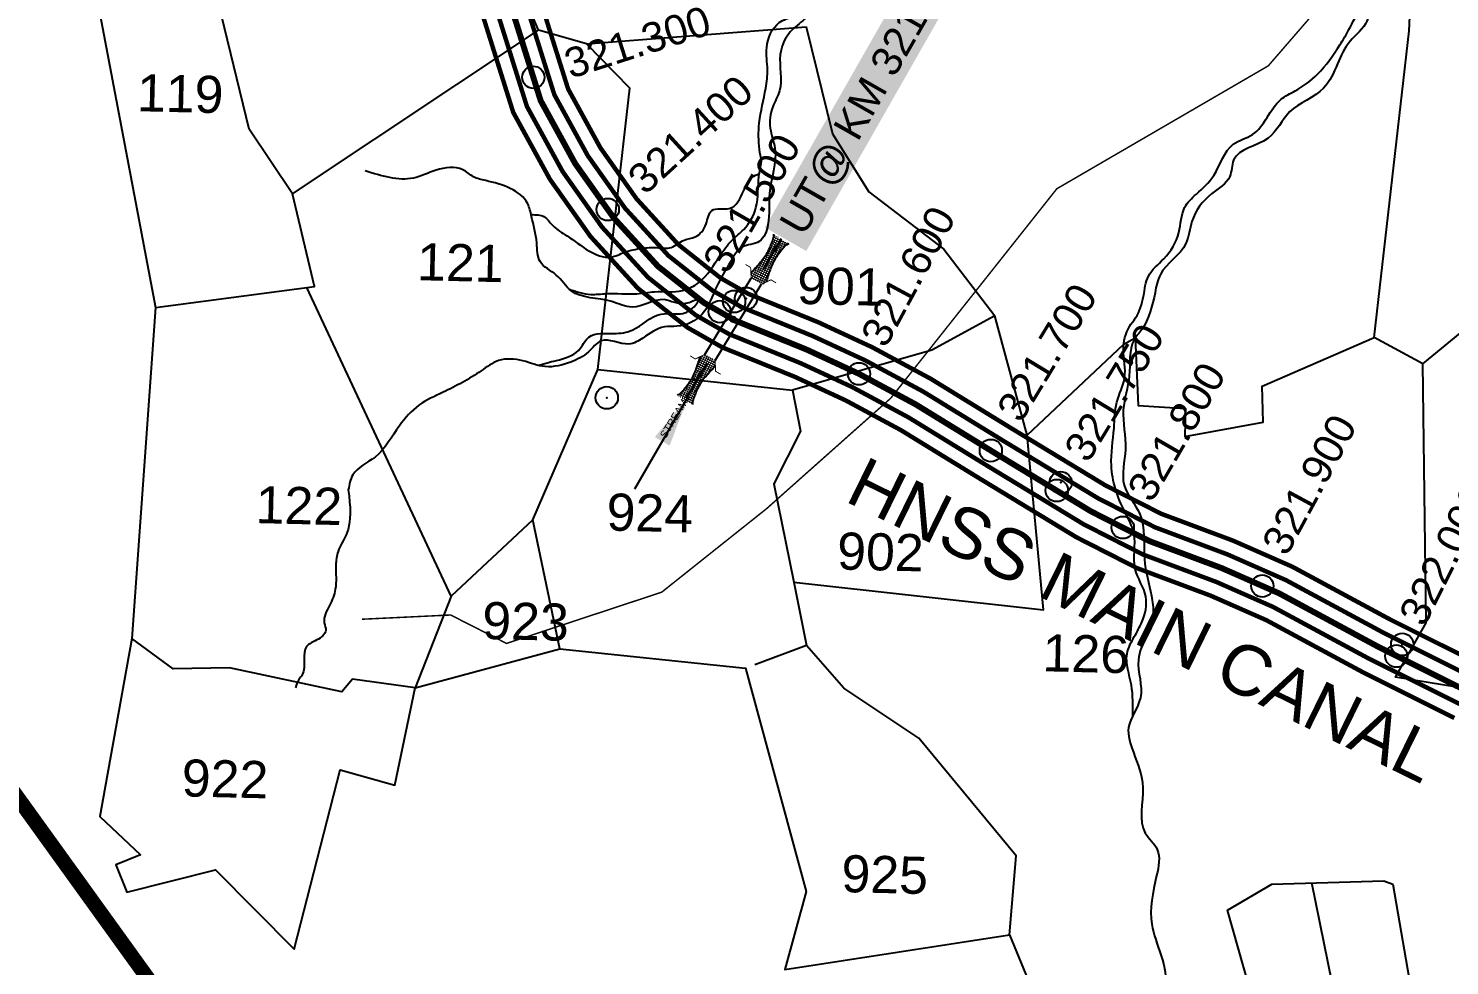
# Model space of a CAD drawing. Header units: feet. Extents: x 786471 to 797175, y 1568667 to 1582707.
# Drawn here: x 789635 to 790592, y 1570920 to 1571551 of the extents above; entities that cross this region are included whole.
import ezdxf
from ezdxf.enums import TextEntityAlignment as Align

# ---------------------------------------------------------------- set-up
doc = ezdxf.new("R2010")
doc.units = ezdxf.units.FT
doc.header["$LTSCALE"] = 15
doc.header["$MEASUREMENT"] = 0
doc.header["$PDMODE"] = 32
doc.header["$PDSIZE"] = 15
doc.linetypes.add('HIDDEN2', pattern=[0.1875, 0.125, -0.0625])
for name, color, linetype in [('CANAL1', 7, 'Continuous'), ('CSMark', 72, 'Continuous'), ('PLOT', 7, 'Continuous'), ('PLOT NO', 7, 'Continuous'), ('ROADS', 6, 'Continuous'), ('STRUCTURE', 5, 'Continuous'), ('TANKS-STREAM', 4, 'Continuous'), ('text2', 7, 'Continuous'), ('VILLAGE STONES', 240, 'Continuous')]:
    doc.layers.add(name, color=color, linetype=linetype)
doc.layers.add('VILLAGE BOUNDRY', color=5, linetype='HIDDEN2', lineweight=100)
doc.styles.get("Standard").update_dxf_attribs({"font": 'arial.ttf'})
doc.linetypes.add('DOTS', pattern='A,1e-06,-3,["●",Standard,S=3,R=0,X=-1.25,Y=-1.25],-3', length=6.000001)
doc.dimstyles.get("Standard").update_dxf_attribs({"dimtxt": 0.18, "dimasz": 35, "dimexe": 0.18, "dimexo": 0.0625, "dimgap": 0.09, "dimtad": 0, "dimtih": 1, "dimtoh": 1, "dimdec": 4, "dimzin": 0, "dimdsep": 46, "dimtxsty": 'Standard', "dimcen": 0.09, "dimadec": 0, "dimazin": 0, "dimtfac": 1, "dimtdec": 4, "dimtofl": 0, "dimtmove": 0, "dimatfit": 3, "dimfxl": 1, "dimtolj": 1, "dimtzin": 0, "dimarcsym": 0})

# ---------------------------------------------------------------- blocks, each defined once
blk = doc.blocks.new('UT')
at = {"layer": 'STRUCTURE'}
h = blk.add_hatch(dxfattribs=at)
h.set_pattern_fill('DASH', color=150, scale=7.999999999999998, angle=-39.62775206685995, style=0)
h.set_pattern_definition([(320.37224793314, (-4370.464045089087, -6260.881149863359), (1.408001531132492, 0.1324072820072919), [0.9999999999999998, -0.9999999999999998])])
h.paths.add_polyline_path([(765162.9675066409, 1700681.885966053), (765165.5706946704, 1700680.616418319), (765167.2115574566, 1700680.268093512), (765169.1204505624, 1700680.006090325), (765172.4158343371, 1700679.627599867), (765176.4119631688, 1700679.345266073), (765179.5041916154, 1700679.470832215), (765183.0623928958, 1700679.941976878), (765187.653863331, 1700680.880728189), (765188.8854408305, 1700681.172290679), (765193.0594222734, 1700682.222896261), (765196.0594222734, 1700680.222896261), (765196.0594222732, 1700672.222896261), (765193.059422273, 1700670.222896261), (765190.5057321201, 1700670.796857346), (765188.1290725247, 1700671.306258218), (765185.4941448105, 1700671.815650651), (765183.6163483107, 1700672.12764564), (765180.9986007552, 1700672.46166047), (765180.3290960666, 1700672.523134715), (765178.4873260654, 1700672.631123998), (765176.6762091704, 1700672.636509361), (765174.5831391418, 1700672.500406373), (765172.534028191, 1700672.254105192), (765170.4159507004, 1700671.954846333), (765168.4528082367, 1700671.66088667), (765166.101004961, 1700671.20675446), (765164.9649718658, 1700670.843101195), (765162.9701249787, 1700669.702226759)])
h.paths.add_polyline_path([(765259.0594222734, 1700682.22289626), (765256.0594222734, 1700680.22289626), (765256.0594222732, 1700672.22289626), (765259.0594222732, 1700670.22289626), (765261.9351070337, 1700670.954361328), (765264.4002490969, 1700671.550062475), (765266.3788792096, 1700671.989210923), (765269.093032495, 1700672.510050664), (765272.6518334274, 1700672.97822495), (765276.0687944656, 1700673.093904169), (765278.5781092133, 1700672.933545554), (765281.1683763347, 1700672.653460775), (765283.8680040132, 1700672.3279393), (765286.4420291914, 1700671.859000532), (765287.9990189318, 1700671.256817373), (765289.1513379057, 1700670.559826468), (765289.1487195679, 1700682.743565763), (765287.5893077053, 1700681.791647122), (765285.7373813264, 1700681.170064355), (765283.0007571635, 1700680.681356852), (765281.1888035367, 1700680.417637402), (765276.6898998322, 1700679.872435108), (765272.6690061819, 1700679.859315587), (765268.7030904231, 1700680.287947755), (765264.817948322, 1700680.971872088), (765261.162969874, 1700681.748857019)])
at = {"layer": 'STRUCTURE', "color": 150, "const_width": 0.6280741461245082}
for points in [[(765190.0594222734, 1700688.222896261), (765190.0594222734, 1700684.222896261), (765196.0594222734, 1700680.222896261), (765256.0594222734, 1700680.22289626), (765262.0594222734, 1700684.22289626), (765262.0594222734, 1700688.22289626)], [(765190.0594222732, 1700664.222896261), (765190.0594222732, 1700668.222896261), (765196.0594222732, 1700672.222896261), (765256.0594222732, 1700672.22289626), (765262.0594222732, 1700668.22289626), (765262.0594222732, 1700664.22289626)]]:
    blk.add_lwpolyline(points, dxfattribs=at)
at = {"layer": 'STRUCTURE', "color": 150}
for points in [[(765196.0594222734, 1700680.222896261), (765256.0594222734, 1700680.22289626)], [(765196.0594222732, 1700672.222896261), (765256.0594222732, 1700672.22289626)], [(765196.0594222732, 1700672.222896261), (765256.0594222732, 1700672.22289626)]]:
    blk.add_lwpolyline(points, dxfattribs=at)
at = {"layer": 'STRUCTURE', "color": 0}
blk.add_circle((765226.0594222733, 1700676.222896261), 1.88981828804203, dxfattribs=at)
at = {"layer": 'STRUCTURE', "color": 150}
for points in [[(765162.9675066409, 1700681.885966053), (765164.358628801, 1700681.068441708), (765167.8770977717, 1700680.169164927), (765171.232134209, 1700679.760402754), (765176.060009073, 1700679.351640581), (765184.7336071001, 1700680.250917361), (765193.0594222735, 1700682.222896261)], [(765289.1487195679, 1700682.743565763), (765287.7814574724, 1700681.886733643), (765284.290041913, 1700680.887563977), (765280.948015412, 1700680.383366718), (765276.1337485436, 1700679.837201234), (765267.4380478043, 1700680.488960477), (765259.0594222734, 1700682.22289626)], [(765162.9701249787, 1700669.702226759), (765164.3373870743, 1700670.559058879), (765167.8288026336, 1700671.558228544), (765171.1708291346, 1700672.062425803), (765175.985096003, 1700672.608591288), (765184.6807967423, 1700671.956832044), (765193.0594222732, 1700670.222896261)], [(765289.1513379057, 1700670.559826468), (765287.7602157457, 1700671.377350814), (765284.2417467749, 1700672.276627594), (765280.8867103376, 1700672.685389768), (765276.0588354736, 1700673.09415194), (765267.3852374465, 1700672.19487516), (765259.0594222731, 1700670.22289626)]]:
    blk.add_spline(points, degree=3, dxfattribs=at)
at = {"layer": 'STRUCTURE', "color": 0}
blk.add_text('STREAM', height=5, dxfattribs=at).set_placement((765148.2464563532, 1700675.806984554), align=Align.MIDDLE_CENTER)
for points in [[(765190.8848369633, 1700675.966282922), (765164.2099887003, 1700675.833849112)], [(765289.2568244911, 1700676.692727373), (765265.4033313843, 1700676.382461722)]]:
    blk.add_leader(points, dimstyle='Standard', override={"dimasz": 10, "dimgap": 0.09, "dimtad": 0}, dxfattribs=at)

msp = doc.modelspace()

# ---------------------------------------------------------------- linework, layer by layer
for p in [(790118, 1571369, 14), (790118, 1571369, 14), (790118, 1571369, 14), (790024.2361978388, 1571302.139039125, 14.14899525071939)]:
    msp.add_point(p)
at = {"linetype": 'HIDDEN2'}
msp.add_point((790118, 1571369, 14), dxfattribs=at)
at = {"layer": 'CANAL1', "color": 1, "const_width": 3}
for points in [[(789867.6462410076, 1572043.230159594), (789861.354555676, 1571991.052696038), (789854.6775604929, 1571932.788903776), (789856.6737940065, 1571882.886515864), (789862.8134476331, 1571842.863453047), (789879.0411007294, 1571787.012334708), (789906.2853521866, 1571690.145749112), (789937.1251824516, 1571571.030921557), (789961.1968722023, 1571494.402581571), (789985.9700451602, 1571449.228414808), (790013.1483113681, 1571410.909256864), (790045.1303549593, 1571375.911591048), (790078.5577255161, 1571349.455177449), (790102.0931283862, 1571336.047068217), (790150.8221662435, 1571316.262628239), (790185.0257287957, 1571300.411873764), (790222.3779329875, 1571280.294843071), (790275.2644063933, 1571247.804235518), (790340.5464411335, 1571208.184604578), (790381.5809722503, 1571187.303811794), (790430.8995223506, 1571168.869147485), (790468.4834639165, 1571152.327090033), (790533.4389029061, 1571117.287189672), (790595.1187469653, 1571086.463764218)], [(789907.4229521642, 1572038.975461527), (789901.0810163517, 1571986.381266603), (789894.7690151772, 1571931.302430225), (789896.5520113194, 1571886.730608076), (789901.9544780387, 1571851.513105913), (789917.5005469347, 1571798.007812912), (789944.9041187572, 1571700.574765808), (789975.5924993764, 1571582.044892783), (789998.1722062636, 1571510.166039489), (790019.9323667638, 1571470.486135712), (790044.3443483275, 1571436.067215457), (790072.4829212453, 1571405.275425411), (790100.9987180219, 1571382.706324071), (790119.5932710797, 1571372.113014923), (790166.7645294046, 1571352.961047841), (790202.9348107162, 1571336.198868536), (790242.3467560044, 1571314.97250907), (790296.1101926952, 1571281.943142395), (790360.0205446512, 1571243.155984982), (790397.7053237172, 1571223.979743866), (790445.9711392713, 1571205.938578715), (790486.0639150417, 1571188.292292227), (790551.8792707599, 1571152.788513908), (790613.0249965765, 1571122.232004722)]]:
    msp.add_lwpolyline(points, dxfattribs=at)
at = {"layer": 'CANAL1', "color": 5, "const_width": 3}
for points in [[(789877.5904187968, 1572042.166485077), (789871.2861708455, 1571989.884838684), (789864.700424164, 1571932.417285388), (789866.6433483347, 1571883.847538917), (789872.5987052345, 1571845.025866264), (789888.6559622807, 1571789.761204259), (789915.9400438293, 1571692.753003286), (789946.7420116828, 1571573.784414363), (789970.4407057177, 1571498.343446051), (789994.4606255611, 1571454.542845034), (790020.9473206082, 1571417.198746511), (790051.9684965304, 1571383.252549639), (790084.1679736426, 1571357.767964104), (790106.4681640596, 1571345.063554893), (790154.8077570337, 1571325.43723314), (790189.5029992758, 1571309.358622457), (790227.3701387433, 1571288.96425957), (790280.475852985, 1571256.338962227), (790345.4149670125, 1571216.927449679), (790385.6120601174, 1571196.472794812), (790434.6674265808, 1571178.136505292), (790472.8785766978, 1571161.318390581), (790538.0489948696, 1571126.162520731), (790599.5953093681, 1571095.405824344)], [(789897.478774375, 1572040.039136043), (789891.1494011845, 1571987.549123976), (789884.7461515061, 1571931.674048612), (789886.5824569912, 1571885.769585023), (789892.1692204373, 1571849.350692696), (789907.8856853833, 1571795.258943361), (789935.2494271146, 1571697.967511634), (789965.9756701452, 1571579.291399976), (789988.9283727483, 1571506.225175009), (790011.4417863629, 1571465.171705486), (790036.5453390877, 1571429.777725809), (790065.6447796737, 1571397.934466821), (790095.3884698955, 1571374.393537415), (790115.2182354063, 1571363.096528247), (790162.7789386143, 1571343.78644294), (790198.4575402361, 1571327.252119843), (790237.3545502507, 1571306.30309257), (790290.898746125, 1571273.408415673), (790355.1520187716, 1571234.413139881), (790393.6742358506, 1571214.810760848), (790442.2032350411, 1571196.671220908), (790481.6688022604, 1571179.300991679), (790547.2691787964, 1571143.913182849), (790608.5484341737, 1571113.289944596)]]:
    msp.add_lwpolyline(points, dxfattribs=at)
at = {"layer": 'CANAL1', "color": 1, "linetype": 'HIDDEN2', "ltscale": 5, "const_width": 4}
msp.add_lwpolyline([(789959.3365297244, 1571567.058915338), (789979.684539233, 1571502.28431053), (790002.951205962, 1571459.85727526), (790028.746329848, 1571423.48823616), (790058.806638102, 1571390.59350823), (790089.778221769, 1571366.08075076), (790110.843199733, 1571354.08004157), (790141.6719036315, 1571341.563302708), (790158.793347824, 1571334.61183804), (790193.9802697559, 1571318.30537115), (790232.362344497, 1571297.63367607), (790285.687299555, 1571264.87368895), (790327.2899660126, 1571239.625053583), (790350.283492892, 1571225.67029478), (790389.643147984, 1571205.64177783), (790438.435330811, 1571187.4038631), (790477.2736894791, 1571170.30969113), (790542.659086833, 1571135.03785179), (790556.1257883644, 1571128.308102759), (790604.0718717709, 1571104.34788447)], dxfattribs=at)
at = {"layer": 'CSMark', "color": 3}
for p in [(789974.7409172967, 1571518.021533235), (790024.8867698298, 1571428.929903734), (790100.2650771774, 1571360.106393593), (790194.0616237349, 1571318.261555784), (790282.8870818353, 1571266.593992255), (790327.3294849411, 1571239.690169689), (790371.765393651, 1571214.73903503), (790465.7573927382, 1571175.378431512), (790556.0351901026, 1571128.12680926)]:
    msp.add_point(p, dxfattribs=at)
at = {"layer": 'CSMark', "color": 2}
for p in [(790330, 1571245), (790560, 1571136)]:
    msp.add_point(p, dxfattribs=at)
at = {"layer": 'PLOT', "lineweight": -2}
for points in [[(790573.8077993713, 1571325.005772828), (790541.0551385726, 1571342.751890485), (790564.6859756784, 1571549.376938286), (790568.3743991606, 1571627.591518493), (790733.5595970952, 1571685.920681962), (790817.3651863714, 1571683.547629187), (790868.7633297335, 1571719.549206258), (790934.3063515739, 1571703.624896028)], [(789667.9404557791, 1571639.047930264), (789701.1296471747, 1571463.650691891), (789720.1715791906, 1571363.018463494), (789827.3043269267, 1571377.088748041), (789812.6095853663, 1571439.541780374), (789783.4533102288, 1571483.100138487), (789739.8696181738, 1571662.274705553)], [(791009.13518026, 1571034.147093701), (790972.0647580198, 1571034.882970705), (790958.8777892948, 1571047.80561152), (790888.3218631054, 1571033.914344274), (790732.1951525054, 1571024.476436572), (790686.1861243027, 1571079.909288741), (790618.6804476567, 1571103.577174858), (790555.5511635836, 1571114.006780333), (790576.1483932125, 1571150.565763212), (790573.8077993713, 1571325.005772828), (790645.6094725889, 1571383.915669135), (790700.4291777054, 1571435.534309818), (790809.2165651497, 1571492.449937615), (790822.0130376745, 1571564.524571636), (790879.2834420281, 1571591.633807571), (790943.4155549847, 1571616.136312512), (790981.6258006358, 1571650.081149554)], [(789812.6095853663, 1571439.541780374), (789978.1427196156, 1571549.812431343), (789951.0463409744, 1571614.415194528)], [(790018.1601463488, 1571321.284188973), (790030.5329902435, 1571429.789649437), (790039.7568363636, 1571510.679514293), (790010.6220532418, 1571540.472637643), (789978.1427196156, 1571549.812431343)], [(790010.6220532418, 1571540.472637643), (790158.5220882731, 1571552.010150265), (790176.2147454749, 1571479.999069673), (790200.8345178433, 1571440.873245563), (790251.2689107825, 1571402.142990552), (790285.617575158, 1571357.245893706)], [(789919.3737315449, 1571168.421369341), (789822.0811683838, 1571376.402764264)], [(789720.1715791906, 1571363.018463494), (789704.3738393144, 1571139.966138061), (789682.8313525894, 1571020.165685553), (789710.2492801243, 1570994.237977073), (789693.5926382771, 1570987.497456118), (789700.8498855429, 1570969.195659491), (789760.5934295111, 1570984.238608132), (789813.7408243995, 1570930.776222111), (789844.6830387103, 1571051.430191601), (789881.548853599, 1571041.153333355), (789895.2219468359, 1571106.742077955), (789853.0281293964, 1571112.700362343), (789845.6735880189, 1571104.088066147), (789770.1841729434, 1571120.185254905), (789732.2282714451, 1571119.449897503), (789704.3738393144, 1571139.966138061)], [(790150.1277232033, 1571177.875796627), (790318.3006809396, 1571159.379899622), (790307.427215211, 1571276.942300336), (790285.617575158, 1571357.245893706), (790243.1917107668, 1571334.116425024), (790149.2294928087, 1571307.146557466)], [(790307.427215211, 1571276.942300336), (790372.4519476527, 1571338.171906898), (790380.2332947685, 1571342.437005207), (790382.1925812709, 1571296.942122697), (790414.0264112268, 1571294.919381256), (790413.5732184047, 1571276.07024424), (790466.2430042243, 1571285.700822006), (790465.569378227, 1571310.025480876), (790541.0551385726, 1571342.751890485)], [(789974.4927543654, 1571219.830125019), (790018.1601463488, 1571321.284188973), (790149.2294928087, 1571307.146557466), (790154.6138859924, 1571279.551603315), (790136.7209689983, 1571244.276437019), (790150.1277232033, 1571177.875796627), (790158.8502000945, 1571135.197915781)], [(789992.6222885377, 1571132.964449109), (789974.4927543654, 1571219.830125019), (789919.3737315449, 1571168.421369341), (789895.2219468359, 1571106.742077955)], [(789895.2219468359, 1571106.742077955), (789992.6222885377, 1571132.964449109), (790117.6732605153, 1571120.070205202), (790158.5935448275, 1570969.673501327), (790144.2435577099, 1570917.086121568), (790295.45657034, 1570940.366728827), (790300.0338607328, 1570993.540103968), (790234.3298314452, 1571072.958906099), (790184.0037742422, 1571106.578211553), (790158.8502000945, 1571135.197915781), (790123.9008379615, 1571122.305460735)], [(790295.45657034, 1570940.366728827), (790335.8525057577, 1570842.222837562), (790365.0236897818, 1570834.33784857), (790403.6958244783, 1570847.775477439), (790459.9412198466, 1570894.314218811), (790442.2737934235, 1570956.997301081), (790472.1220974857, 1570974.503188826), (790547.6785146998, 1570976.877143758), (790553.5747099571, 1570974.540798727), (790566.8462869397, 1570897.819325534), (790606.1766752007, 1570892.680336874), (790637.201072541, 1570856.291581235), (790649.7772822793, 1570748.8738482), (790742.2103238353, 1570735.329574944), (790909.4115563206, 1570715.713312548), (791163.2787957215, 1570674.019011439)], [(790582.4008819035, 1570721.755581166), (790566.1977071929, 1570796.985032682), (790537.8003799663, 1570785.507230982), (790499.0098983593, 1570975.347993673)]]:
    msp.add_lwpolyline(points, dxfattribs=at)
at = {"layer": 'ROADS', "linetype": 'DOTS', "lineweight": -3, "ltscale": 0.25, "const_width": 1}
msp.add_lwpolyline([(789859.3699262101, 1571152.968495765), (789919.0526259711, 1571155.825195008), (789956.7237982617, 1571136.679962626), (790061.2066469096, 1571171.183309531), (790131.8398914725, 1571227.42232195), (790215.5003609076, 1571301.855295206), (790327.3791430899, 1571442.935607822), (790469.7743794871, 1571525.699783145), (790549.872364998, 1571618.190229979), (790640.2747872123, 1571663.110931077), (790741.7045672431, 1571704.661621419), (790845.6083449959, 1571782.095415301), (790917.1436035645, 1571810.852464196), (791054.8265653935, 1571999.933593968), (791165.146497513, 1572174.80345423)], dxfattribs=at)
at = {"layer": 'TANKS-STREAM', "lineweight": -2}
for points in [[(791559.7722377903, 1572187.480174573), (791548.7062318671, 1572192.034056668), (791538.0653855446, 1572198.765317969), (791516.7873375027, 1572227.337070304), (791511.8524658191, 1572236.591901488), (791508.9218634987, 1572259.789196103), (791492.9573533009, 1572254.776755546), (791479.7571972668, 1572252.396083158), (791472.119789911, 1572246.908900611), (791453.0728278063, 1572243.324434077), (791441.645877645, 1572239.821984323), (791423.4419715768, 1572227.933078426), (791408.964723237, 1572224.863558029), (791392.2620570561, 1572211.594746111), (791371.9965024844, 1572207.405269597), (791355.2604709704, 1572200.252904942), (791339.1034876873, 1572194.705520099), (791323.8975377587, 1572191.293929443), (791310.1878920394, 1572190.184445964), (791296.2418170618, 1572189.399104252), (791283.0353130777, 1572179.284037472), (791269.711430253, 1572179.24460905), (791256.2012857869, 1572171.475111929), (791245.0374491283, 1572156.454227082), (791229.6258532396, 1572145.976750088), (791217.345254877, 1572136.918565503), (791210.1399255513, 1572121.80250563), (791188.6142205439, 1572110.547183608), (791178.8403116257, 1572097.42651726), (791167.1724580338, 1572084.22556786), (791151.9878849313, 1572071.613007751), (791141.6338767909, 1572055.356335176), (791135.583037813, 1572045.024181714), (791117.631091943, 1572028.521917463), (791112.6487972797, 1572014.328626424), (791099.8309443673, 1572001.533343415), (791089.9426399036, 1571993.102574902), (791080.9444691619, 1571971.345182216), (791070.6564593064, 1571955.974359549), (791060.0439396803, 1571950.988094954), (791049.0939407633, 1571940.365377881), (791042.6563560553, 1571924.392745006), (791037.7143012475, 1571920.830789832), (791022.4860324488, 1571908.496604279), (791004.088816655, 1571898.657656997), (790973.1723835205, 1571872.151392659), (790956.2851961408, 1571868.041686325), (790945.397120834, 1571858.304358759), (790922.4306599982, 1571843.051684279), (790907.9465462941, 1571831.465691098), (790890.1970058793, 1571818.345263083), (790868.547078841, 1571807.771161685), (790858.872168641, 1571794.779332143), (790832.0647035304, 1571780.909029331), (790811.0032412187, 1571764.320344755), (790789.2421903288, 1571745.490616656), (790768.3671461925, 1571736.638511337), (790733.1013638993, 1571708.97992729), (790718.8652677526, 1571707.709448143), (790696.1054165327, 1571687.61352645), (790654.9071420557, 1571675.857583285), (790637.6347426751, 1571666.340201125), (790615.7107092993, 1571652.393618468), (790601.9662722568, 1571639.453270524), (790574.194788126, 1571629.646777824), (790562.8773962524, 1571615.517148127), (790557.7016427172, 1571608.150678207), (790552.62444544, 1571591.886253444), (790544.3960992428, 1571581.003786334), (790538.4123814756, 1571566.009859565), (790536.255931566, 1571555.856557446), (790524.8377932525, 1571542.241807574), (790516.3484915136, 1571526.995807775), (790507.0519614464, 1571510.676857637), (790484.1737752566, 1571494.684453434), (790469.6240360948, 1571476.921111061), (790446.4597991938, 1571462.163627092), (790443.8661197727, 1571451.199660593), (790431.566847144, 1571439.488734897), (790418.3672233026, 1571420.938759175), (790414.2762658836, 1571405.992758449), (790397.0987495778, 1571385.210577564), (790393.4922934823, 1571372.923055229), (790384.5225087495, 1571348.1378679), (790379.4246242613, 1571341.11999626), (790376.1292107626, 1571316.823009486), (790372.130552117, 1571294.020192949), (790373.5524288405, 1571267.367744262), (790372.699773174, 1571243.380178099), (790383.27775155, 1571223.808839367), (790386.4130293728, 1571193.378208025), (790391.0679859614, 1571168.706365362), (790392.1617428917, 1571156.648860612), (790382.3026292499, 1571125.702778302), (790383.6182925204, 1571100.007324488), (790375.680600352, 1571080.053283786), (790378.8893016613, 1571063.527102349), (790385.2207338489, 1571039.642642996), (790386.9689622573, 1571008.969525719), (790394.997911172, 1570997.919343901), (790394.5735285558, 1570980.268477231), (790391.2997571147, 1570947.508308072), (790397.4345969551, 1570926.940084241), (790400.646346406, 1570899.385827657), (790396.3833867689, 1570882.9309647), (790392.2951962944, 1570850.742418968)], [(790128.5242317064, 1571461.253568106), (790127.1066764711, 1571469.291518296), (790126.9595888222, 1571487.173703256), (790131.2779511311, 1571510.715932726), (790132.4409509286, 1571523.087516264), (790131.9362229579, 1571538.09468907), (790140.4477274129, 1571554.821884009), (790150.0777746184, 1571559.204161997), (790162.5441781952, 1571566.723881751), (790174.7735239686, 1571577.930945186), (790190.7015899335, 1571580.143103719), (790207.7492263534, 1571580.886817945), (790237.9441566265, 1571588.235058752), (790252.2106103366, 1571593.370964775), (790263.606619229, 1571599.152682004), (790272.6738234502, 1571604.125103033), (790282.5856982734, 1571608.212299736), (790300.0949093765, 1571616.153850581), (790310.8791703332, 1571620.508563746), (790324.2524501431, 1571624.51235121), (790345.2511968348, 1571633.523595873), (790351.3185752252, 1571645.777448775), (790365.2491233953, 1571656.926643175), (790371.7309774555, 1571661.685823143), (790377.283943978, 1571665.592122247), (790387.9028642998, 1571669.982637837), (790401.6578777469, 1571670.25794187), (790419.0012078839, 1571668.426973384), (790438.3993964802, 1571667.960579627), (790457.0864805821, 1571662.990995603), (790477.8729132531, 1571661.55772155), (790487.2407188462, 1571664.362393905), (790506.8957021106, 1571671.382226373), (790524.4898219309, 1571671.565226156), (790540.9768334178, 1571667.735034355), (790571.6419575756, 1571664.977749814), (790583.9678729908, 1571664.681395855), (790578.143874463, 1571674.719097198), (790556.2499153395, 1571680.699287153), (790542.7133165606, 1571689.508257637), (790530.5509448976, 1571692.392087376), (790508.7875076185, 1571699.615597286), (790484.8051192545, 1571702.818039641), (790472.1721824368, 1571707.161585334), (790452.206477623, 1571709.257547961), (790430.0136003369, 1571711.205114886), (790417.1784129137, 1571715.553523322), (790400.6287107767, 1571716.759392457), (790370.9250821917, 1571717.473561559), (790351.4221227985, 1571721.982284305), (790322.0666847486, 1571739.189602743), (790312.9140476222, 1571753.751032981), (790289.0432951116, 1571761.59661925), (790279.4962680321, 1571776.571419804), (790271.8779058603, 1571787.662169281), (790257.8061658787, 1571791.030402387), (790241.1099826746, 1571791.907190744), (790227.4815733772, 1571796.880688767), (790205.0423573207, 1571797.0163105), (790182.9400947869, 1571794.315870766), (790158.6114494216, 1571799.950524214), (790139.8827032918, 1571803.026652407), (790123.0935274409, 1571811.106049253), (790107.0789709791, 1571817.752841781), (790091.0486141631, 1571840.559254071), (790088.7840595493, 1571865.340390547), (790085.0290710531, 1571877.348158273), (790060.6894823721, 1571899.344444794), (790049.0961106714, 1571904.875032108), (790033.0427247366, 1571909.906834232), (790020.757974855, 1571915.532216321), (789997.3621157919, 1571917.912780788), (789981.741944811, 1571924.146016984), (789965.5639672166, 1571932.41266266), (789944.7910745308, 1571939.217599645), (789927.7854920295, 1571946.696181565), (789909.0130638608, 1571947.955492057), (789895.1387219186, 1571951.117035124), (789878.3111590602, 1571942.215747004), (789847.250428177, 1571935.503163148)], [(790378.4455465383, 1571088.019664219), (790377.5575067188, 1571108.5120362), (790374.664603469, 1571129.705301986), (790379.5598605741, 1571141.24191188), (790384.6567371449, 1571151.074180779), (790387.2567449246, 1571168.250610509), (790380.1705824429, 1571186.87382367), (790379.2851653604, 1571210.689508848), (790373.0771074219, 1571225.406840486), (790364.0782876207, 1571256.472793849), (790365.8997771713, 1571281.680184856), (790367.7770274446, 1571299.116696969), (790373.0372677752, 1571315.743570162), (790372.2721921677, 1571334.457509426), (790376.294779573, 1571350.142947427), (790380.3952090634, 1571355.933679057), (790385.780731968, 1571370.622042071), (790389.0165193769, 1571384.03912588), (790399.3615590846, 1571395.697461453), (790409.5876420718, 1571413.444708545), (790413.4356720409, 1571430.28682), (790421.3343923893, 1571439.358041539), (790433.0216645063, 1571451.777922213), (790446.2423279634, 1571472.893104142), (790459.1132846522, 1571479.463327576), (790478.236358923, 1571503.030227484), (790487.9119315706, 1571508.88346144), (790503.0148767314, 1571520.162920476), (790518.0564913247, 1571539.91116922), (790524.1278962961, 1571550.084623259), (790531.3852395405, 1571565.521798407), (790542.0350704557, 1571589.87387159), (790546.9841258951, 1571597.428379176), (790555.4306795158, 1571616.744252004), (790564.455527743, 1571628.044798327), (790574.1591164148, 1571635.610041279), (790584.112202565, 1571641.985938089), (790593.2263973835, 1571646.5297037), (790602.8697695349, 1571651.060560092), (790607.2387784378, 1571656.512231578), (790584.4173954255, 1571654.679479918), (790569.6450821996, 1571657.151621387), (790548.0159882839, 1571660.846733473), (790530.797757352, 1571660.731565128), (790515.5276460933, 1571664.538640876), (790502.6884793025, 1571659.290618754), (790475.983576481, 1571650.142408242), (790462.7801354903, 1571651.782826331), (790448.814914753, 1571654.764525655), (790440.6609577123, 1571656.417364259), (790414.9485900757, 1571659.276428172), (790401.5351800309, 1571660.13503052), (790387.7707673373, 1571660.4659705), (790375.4255635635, 1571654.515696426), (790355.4854872103, 1571639.544680751), (790345.4856423964, 1571620.20436096), (790322.552823754, 1571617.742399376), (790304.8599756903, 1571608.906659619), (790293.5455822978, 1571600.97585972), (790277.0327188644, 1571597.139316639), (790253.6858539886, 1571584.470434267), (790218.9950595234, 1571573.661929031), (790202.5453697602, 1571572.46979834), (790178.3109926368, 1571571.411232573), (790167.8414442186, 1571565.577088305), (790156.2241071941, 1571556.065938907), (790146.7433889471, 1571547.297421176), (790141.1125530361, 1571533.40877287), (790140.5262899271, 1571508.906684708), (790136.0301169596, 1571498.166021958), (790134.3572570882, 1571483.653062369), (790137.4804478636, 1571470.347756207), (790133.8309722374, 1571439.74150706), (790132.7949078395, 1571418.722739166), (790126.9628622315, 1571407.485045985), (790115.4790535127, 1571403.527588536), (790107.5612583307, 1571393.663009007), (790098.1545857162, 1571376.954544887), (790088.438609701, 1571358.401216603), (790071.5015710315, 1571350.257551971), (790063.0182874806, 1571349.932181761), (790048.5339491213, 1571342.342451057), (790039.1676754018, 1571338.333895251), (790020.3490137784, 1571340.479781381), (790011.9876376481, 1571333.153349014), (789999.9473553856, 1571326.214358154), (789982.8046406624, 1571323.104880971), (789967.6851348034, 1571326.990043894), (789951.3641736024, 1571327.197072401), (789939.5094907912, 1571320.253619144), (789913.9323871225, 1571305.855295895), (789897.7094384269, 1571297.091049986), (789884.5771807006, 1571283.320408205), (789868.1152378838, 1571262.2159663), (789853.1691024943, 1571250.157160553), (789850.1425890521, 1571240.035758796)], [(789977.8616121296, 1571324.004617332), (789990.2469821661, 1571327.273229505), (790005.1200621314, 1571334.045651639), (790012.1815249723, 1571343.042825017), (790028.8418442365, 1571345.406750226), (790041.4227928831, 1571347.723393964), (790060.7604331303, 1571358.462530647), (790069.7958510197, 1571358.681936312), (790080.9352303375, 1571361.615248031), (790086.0451106618, 1571368.18557655), (790078.4426199493, 1571365.823870461), (790062.7708502315, 1571368.237790737), (790041.2408489555, 1571363.226270015), (790027.6384859541, 1571366.899999965), (790000.1429694679, 1571374.254265265), (789990.2019315559, 1571384.824434813), (789979.3492561511, 1571393.815675022), (789977.0300327861, 1571406.385075898), (789973.5292100701, 1571424.299317022), (789970.9662864949, 1571432.800334411), (789942.7410992315, 1571448.374976976), (789934.3584023613, 1571451.050104448), (789927.1886167986, 1571455.733377227), (789909.2674881745, 1571455.436701142), (789893.9927883768, 1571450.129048524), (789861.4198696081, 1571455.052521073)], [(789998.912509283, 1571375.315348109), (790013.4729210983, 1571371.740492103), (790023.9817380208, 1571372.337486854), (790044.4908981569, 1571372.233745865), (790056.3604533176, 1571373.525388429), (790075.3236698663, 1571374.421081431), (790086.3921827698, 1571379.899846499), (790100.3742349242, 1571397.781439253), (790108.5164395332, 1571408.174053142), (790116.4726619966, 1571415.529881091), (790124.7208350503, 1571430.313019482), (790126.7028300208, 1571451.159587066), (790128.5242317064, 1571461.253568106)], [(789973.2626506103, 1571425.456841928), (789981.8829438967, 1571424.188550621), (789987.870089525, 1571418.09702516), (789997.4454975926, 1571411.198370321), (790012.1761538672, 1571401.111988545), (790026.7810669271, 1571396.886610287), (790036.3266911464, 1571400.170812141), (790047.7545061763, 1571402.77966231), (790057.6881993794, 1571403.26168114), (790067.6128278691, 1571403.383582873), (790076.3925549537, 1571408.399209839), (790083.8411539079, 1571410.56304425), (790091.0846153533, 1571419.220075062), (790095.0917909329, 1571428.315251457), (790106.6696117774, 1571429.658950116), (790116.3304495488, 1571441.321824164), (790122.1447509384, 1571450.553905188), (790126.9773486728, 1571453.220612848)], [(789850.1425890522, 1571240.035758796), (789848.6756861089, 1571209.814903293), (789843.2062624503, 1571198.68985265), (789841.7644925189, 1571189.199913931), (789841.3774890152, 1571173.103714462), (789837.4762295996, 1571162.28740974), (789833.9007098675, 1571150.59752219), (789834.9704475567, 1571145.437100898), (789828.9202938891, 1571139.00181402), (789822.0537178438, 1571134.664257231), (789818.9923466028, 1571115.51535608), (789816.8381854512, 1571112.449997848), (789814.4479363335, 1571106.792615453)]]:
    msp.add_spline(points, degree=3, dxfattribs=at)
at = {"layer": 'text2', "color": 3}
msp.add_point((790110, 1571367), dxfattribs=at)
msp.add_point((790110, 1571367), dxfattribs=at)
at = {"layer": 'text2', "color": 2}
msp.add_point((790110, 1571367), dxfattribs=at)
msp.add_point((790110, 1571367), dxfattribs=at)
at = {"layer": 'VILLAGE BOUNDRY', "lineweight": -2, "ltscale": 25, "const_width": 10}
msp.add_lwpolyline([(789808.1919259018, 1570118.933056487), (789770.1266961386, 1570445.628806231), (789759.2372340031, 1570675.271839678), (789813.515713897, 1570774.476255975), (789523.7056851047, 1571176.796080317), (789348.5917365865, 1571418.281657803), (789133.8745401176, 1571472.80954406), (788708.9229127705, 1571795.633234418), (788027.3149086591, 1571790.177921724)], dxfattribs=at)

# ---------------------------------------------------------------- block references
at = {"layer": 'STRUCTURE', "color": 0, "rotation": 58.8162632318042}
msp.add_blockref('UT', (1848835.03857239, 36112.15643496322), dxfattribs=at)

# ---------------------------------------------------------------- texts
at = {"layer": 'CSMark', "color": 1}
for s, rotation, p in [('321.300', 17.68837095942206, (789996.7314893797, 1571526.42323406)), ('321.400', 42.42211640583677, (790043.2627384206, 1571445.4922457)), ('321.500', 60.04786659201375, (790096.5786981052, 1571389.551080446)), ('321.600', 61.69412366933224, (790203.2600014894, 1571339.570723478)), ('321.700', 58.74645829263765, (790294.527250171, 1571289.606281612)), ('321.750', 58.74645829263765, (790339.7955309951, 1571262.614939274)), ('321.800', 59.79644672366979, (790382.5454807128, 1571235.702419503)), ('321.900', 61.65556902164232, (790473.4024329782, 1571199.348905772)), ('322.000', 63.44720826730127, (790565.9396795639, 1571151.490020869))]:
    msp.add_text(s, height=20, rotation=rotation, dxfattribs=at).set_placement(p, align=Align.MIDDLE_LEFT)
at = {"layer": 'PLOT NO', "lineweight": -2}
for s, p in [('119', (789736.9161017418, 1571506.975494563)), ('121', (789925.6515374188, 1571393.148702909)), ('901', (790181.6072370304, 1571377.228751028)), ('122', (789816.8643786038, 1571229.553932748)), ('902', (790208.5662266634, 1571198.341132913)), ('126', (790346.9019508489, 1571129.750632239))]:
    msp.add_text(s, height=25, rotation=358.622693744323, dxfattribs=at).set_placement(p, align=Align.MIDDLE_CENTER)
for s, p in [('924', (790023.8574382116, 1571212.79195758)), ('923', (789940.1088935268, 1571139.731193351)), ('922', (789737.7039819345, 1571033.692373128)), ('925', (790182.0502559836, 1570969.224969579))]:
    msp.add_text(s, height=25, rotation=358.622693744323, dxfattribs=at).set_placement(p)
at = {"layer": 'STRUCTURE', "color": 5, "insert": (790138.9748341775, 1571419.076417596), "char_height": 20, "width": 223.1195088676671, "attachment_point": 1, "rotation": 60.32985199098361, "bg_fill": 1, "box_fill_scale": 1.3, "bg_fill_color": 7, "bg_fill_true_color": 16777215, "bg_fill_transparency": 4390977}
msp.add_mtext('\\pi1.1982;UT@ KM 321.465', dxfattribs=at)
at = {"layer": 'VILLAGE STONES'}
msp.add_text('HNSS MAIN CANAL', height=33.90428151995604, rotation=333.8592381284224, dxfattribs=at).set_placement((790183.6189604154, 1571232.913466358))

# ---------------------------------------------------------------- leaders
at = {"layer": 'VILLAGE BOUNDRY', "linetype": 'ByBlock', "lineweight": -2}
msp.add_leader([(790079.1322502092, 1571303.057652724), (790042.8444969257, 1571240.556336094)], dimstyle='Standard', override={"dimgap": 0.09, "dimtad": 0}, dxfattribs=at)

doc.saveas('drawing.dxf')
